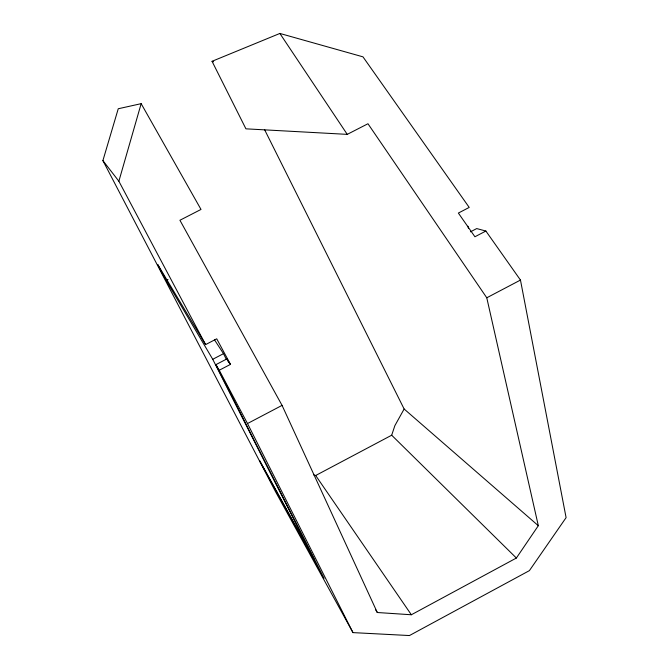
<?xml version="1.0" encoding="UTF-8"?>
<svg xmlns="http://www.w3.org/2000/svg" width="669" height="669" viewBox="0 0 669 669"><rect width="100%" height="100%" fill="white"/><g stroke="black" fill="none" stroke-linecap="round" stroke-linejoin="round"><path stroke-width="1" d="M230.479 364.379L226.916 358.902L215.903 364.647L219.223 370.258L230.479 364.379L216.731 338.807L205.6 344.602L118.873 181.232L141.159 103.662L118.246 108.754L102.901 160.602L275.411 491.447L352.973 632.615L409.453 635.55L529.396 570.632L566.099 517.63L520.465 280.068L485.878 231.039L476.721 228.572L470.466 231.842M313.761 474.94L315.676 475.508L391.683 435.21L394.869 425.651L404.135 409.01L264.548 129.602M375.66 609.852L377.308 612.511L411.351 614.761L516.376 558.03L538.319 525.7L486.773 297.78L367.967 123.74L347.253 134.369L245.924 128.833L212.04 61.305L279.876 33.45L362.966 56.84L469.212 207.423L458.365 213.06L474.915 236.767L485.878 231.039M352.973 632.615L247.513 423.544L282.059 405.381L179.928 220.252L201.001 209.439L141.159 103.662M486.773 297.78L520.465 280.068M205.6 344.602L157.834 264.681L166.205 280.528L212.734 359.286L223.505 353.667L226.273 359.27M166.205 280.528L168.019 279.592M275.411 491.447L276.723 491.623M212.04 61.305L213.62 61.774M404.135 409.01L538.319 525.7M391.683 435.21L516.376 558.03M102.901 160.602L118.873 181.232M315.676 475.508L411.351 614.761M279.876 33.45L347.253 134.369M214.415 339.701L223.505 353.667M219.223 370.258L247.513 423.544M215.903 364.647L324.097 578.334L259.664 460.79L313.953 559.025L212.734 359.286M226.916 358.902L228.756 362.64M282.059 405.381L377.308 612.511M467.966 226.214L468.434 228.246"/></g></svg>
